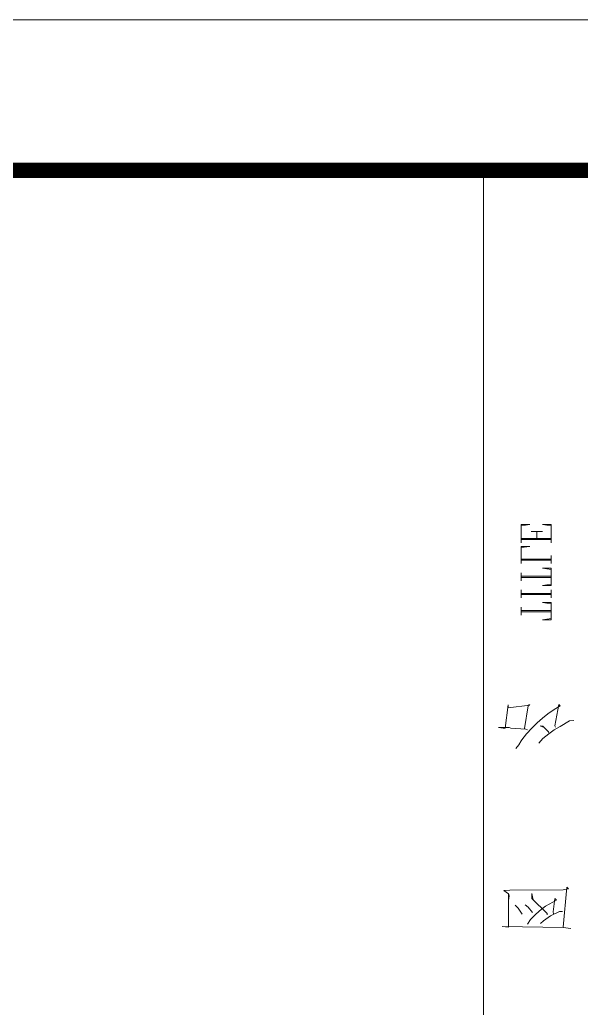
# Model space of a CAD drawing. Extents: x 1332633 to 1595679, y 264824 to 640777.
# Drawn here: x 1570413 to 1572279, y 324616 to 327899 of the extents above; entities that cross this region are included whole.
import ezdxf
from ezdxf.enums import TextEntityAlignment as Align

# ---------------------------------------------------------------- set-up
doc = ezdxf.new("R2010")
doc.units = 0
doc.header["$LTSCALE"] = 1000
doc.header["$MEASUREMENT"] = 0
doc.layers.add('_公共_图框', color=4, linetype='CONTINUOUS', lineweight=5)
doc.layers.add('A-Wall(建筑墙)', color=255, linetype='CONTINUOUS')
doc.styles.add('图框文字', font='SIMKAI.TTF')

# ---------------------------------------------------------------- blocks, each defined once
blk = doc.blocks.new('qqwqw')
at = {"layer": '_公共_图框'}
for p, q in [((-2327.5, 6275.1), (-2329, 6261.4)), ((-3018.3, 6265.4), (-3015.2, 6239.7)), ((-3015.2, 6239.7), (-3012, 6037)), ((-3013.5, 6239.7), (-2881.4, 6251.6)), ((-2889.3, 6239.7), (-2890.8, 6062.7)), ((-2886, 6257.5), (-2889.3, 6239.7)), ((-2881.4, 6251.6), (-2886, 6257.5)), ((-2329, 6261.4), (-2347.8, 6230)), ((-2961.6, 6228.1), (-2975.8, 6198.4)), ((-2969.5, 6208.3), (-2963.2, 6206.4)), ((-2963.2, 6206.4), (-2919.1, 6212.2)), ((-2961.6, 6237.8), (-2961.6, 6228.1)), ((-2923.9, 6218.1), (-2944.4, 6180.8)), ((-2919.1, 6212.2), (-2923.9, 6218.1)), ((-2358.9, 6210.3), (-2371.5, 6192.6)), ((-2347.8, 6230), (-2358.9, 6210.3)), ((-2349.5, 6214.3), (-2344.7, 6212.2)), ((-2344.7, 6212.2), (-2273.9, 6226)), ((-2291.1, 6210.3), (-2305.3, 6188.6)), ((-2278.7, 6230), (-2291.1, 6210.3)), ((-2273.9, 6226), (-2278.7, 6230)), ((-2993.2, 6174.8), (-3001.1, 6165.1)), ((-2975.8, 6198.4), (-2993.2, 6174.8)), ((-2972.7, 6186.7), (-2967.9, 6186.7)), ((-2967.9, 6186.7), (-2919.1, 6135.4)), ((-2944.4, 6180.8), (-2960.1, 6161.1)), ((-2387.2, 6172.9), (-2402.9, 6159.1)), ((-2371.5, 6192.6), (-2387.2, 6172.9)), ((-2366.7, 6192.6), (-2363.7, 6190.5)), ((-2363.7, 6190.5), (-2346.2, 6172.9)), ((-2344.7, 6163), (-2351, 6176.8)), ((-2346.2, 6172.9), (-2344.7, 6163)), ((-2305.3, 6188.6), (-2319.4, 6170.8)), ((-1992.9, 6200.3), (-1935.7, 6200.3)), ((-1992.9, 6171.6), (-1992.9, 6200.3)), ((-1989.1, 6200.3), (-1992.9, 6171.6)), ((-1966.1, 6200.3), (-1966.1, 6100.2)), ((-1962.5, 6200.3), (-1962.5, 6100.2)), ((-1935.7, 6171.6), (-1939.5, 6200.3)), ((-1935.7, 6200.3), (-1935.7, 6171.6)), ((-1920.5, 6200.3), (-1893.9, 6200.3)), ((-1909.1, 6200.3), (-1909.1, 6100.2)), ((-1905.2, 6200.3), (-1905.2, 6100.2)), ((-1878.6, 6200.3), (-1821.6, 6200.3)), ((-1878.6, 6171.6), (-1878.6, 6200.3)), ((-1874.8, 6200.3), (-1878.6, 6171.6)), ((-1852, 6200.3), (-1852, 6100.2)), ((-1848.2, 6200.3), (-1848.2, 6100.2)), ((-1821.6, 6171.6), (-1825.4, 6200.3)), ((-1821.6, 6200.3), (-1821.6, 6171.6)), ((-1806.3, 6200.3), (-1779.7, 6200.3)), ((-1794.8, 6200.3), (-1794.8, 6100.2)), ((-1791.1, 6200.3), (-1791.1, 6100.2)), ((-1737.7, 6200.3), (-1676.9, 6200.3)), ((-1726.3, 6200.3), (-1726.3, 6100.2)), ((-1722.4, 6200.3), (-1722.4, 6100.2)), ((-1676.9, 6171.6), (-1680.7, 6200.3)), ((-1676.9, 6200.3), (-1676.9, 6171.6)), ((-2974.3, 6145.4), (-2988.4, 6131.6)), ((-2960.1, 6161.1), (-2974.3, 6145.4)), ((-2919.1, 6139.4), (-2927, 6143.3)), ((-2901.9, 6135.4), (-2919.1, 6139.4)), ((-2335.3, 6153.2), (-2352.6, 6135.4)), ((-2319.4, 6170.8), (-2335.3, 6153.2)), ((-1722.4, 6152.6), (-1699.6, 6152.6)), ((-1699.6, 6171.6), (-1699.6, 6133.5)), ((-2988.4, 6131.6), (-3004.1, 6121.6)), ((-2964.9, 6137.5), (-2947.5, 6123.7)), ((-2947.5, 6123.7), (-2939.6, 6113.8)), ((-2919.1, 6135.4), (-2901.9, 6135.4)), ((-2371.5, 6117.8), (-2392, 6102.1)), ((-2352.6, 6135.4), (-2371.5, 6117.8)), ((-2358.9, 6121.6), (-2355.8, 6115.7)), ((-2355.8, 6115.7), (-2352.6, 6066.5)), ((-2278.7, 6123.7), (-2354.1, 6111.9)), ((-2285, 6056.7), (-2276.9, 6129.5)), ((-2273.9, 6125.7), (-2278.7, 6123.7)), ((-2276.9, 6129.5), (-2273.9, 6125.7)), ((-1749.2, 6128.9), (-1753.1, 6100.2)), ((-1749.2, 6100.2), (-1749.2, 6128.9)), ((-1676.9, 6128.9), (-1680.7, 6100.2)), ((-1676.9, 6100.2), (-1676.9, 6128.9)), ((-2971, 6104), (-2950.7, 6090.2)), ((-2950.7, 6090.2), (-2941.1, 6080.3)), ((-2407.7, 6092.2), (-2420.3, 6082.4)), ((-2395, 6100), (-2407.7, 6092.2)), ((-2392, 6102.1), (-2395, 6100)), ((-1977.6, 6100.2), (-1951, 6100.2)), ((-1920.5, 6100.2), (-1893.9, 6100.2)), ((-1863.3, 6100.2), (-1836.7, 6100.2)), ((-1806.3, 6100.2), (-1749.2, 6100.2)), ((-1737.7, 6100.2), (-1676.9, 6100.2)), ((-3013.5, 6058.7), (-2901.9, 6058.7)), ((-3012, 6037), (-3013.5, 6058.7)), ((-2909.8, 6060.8), (-2925.5, 6058.7)), ((-2901.9, 6058.7), (-2909.8, 6060.8)), ((-2892.3, 6043), (-2903.4, 6058.7)), ((-2890.8, 6062.7), (-2892.3, 6043)), ((-2352.6, 6066.5), (-2351, 6060.8)), ((-2352.6, 6047), (-2275.4, 6056.7)), ((-2352.6, 6041), (-2352.6, 6047)), ((-2351, 6025.2), (-2352.6, 6041)), ((-2351, 6060.8), (-2351, 6025.2)), ((-2276.9, 6056.7), (-2285, 6056.7)), ((-2275.4, 6056.7), (-2276.9, 6056.7)), ((-4500, 5975), (-500, 5975))]:
    blk.add_line(p, q, dxfattribs=at)
blk.add_lwpolyline([(-63075, 0), (0, 0), (0, 29700), (-63075, 29700)], close=True, dxfattribs=at)
at = {"layer": '_公共_图框', "const_width": 50}
blk.add_lwpolyline([(-61825, 500), (-500, 500), (-500, 29200), (-61825, 29200)], close=True, dxfattribs=at)
at = {"layer": '_公共_图框', "style": '图框文字'}
for tag, height, p in [('建设单位', 250, (-2500, 19150)), ('合作单位', 250, (-2527, 16841.6)), ('项目名称', 250, (-2500, 15150)), ('项目编号', 250, (-2500, 13150)), ('建筑', 175, (-1300, 2800)), ('方案深化', 175, (-1300, 2450)), ('1:100', 175, (-1300, 2100)), ('20090705', 175, (-1300, 1750)), ('图号', 175, (-1300, 1225))]:
    blk.add_attdef(tag, text='', height=height, dxfattribs=at).set_placement(p, align=Align.MIDDLE_CENTER)

msp = doc.modelspace()

# ---------------------------------------------------------------- block references
at = {"layer": 'A-Wall(建筑墙)', "xscale": -1, "rotation": 270}
msp.add_blockref('qqwqw', (1565979, 327899.3, 0), dxfattribs=at)

doc.saveas('drawing.dxf')
